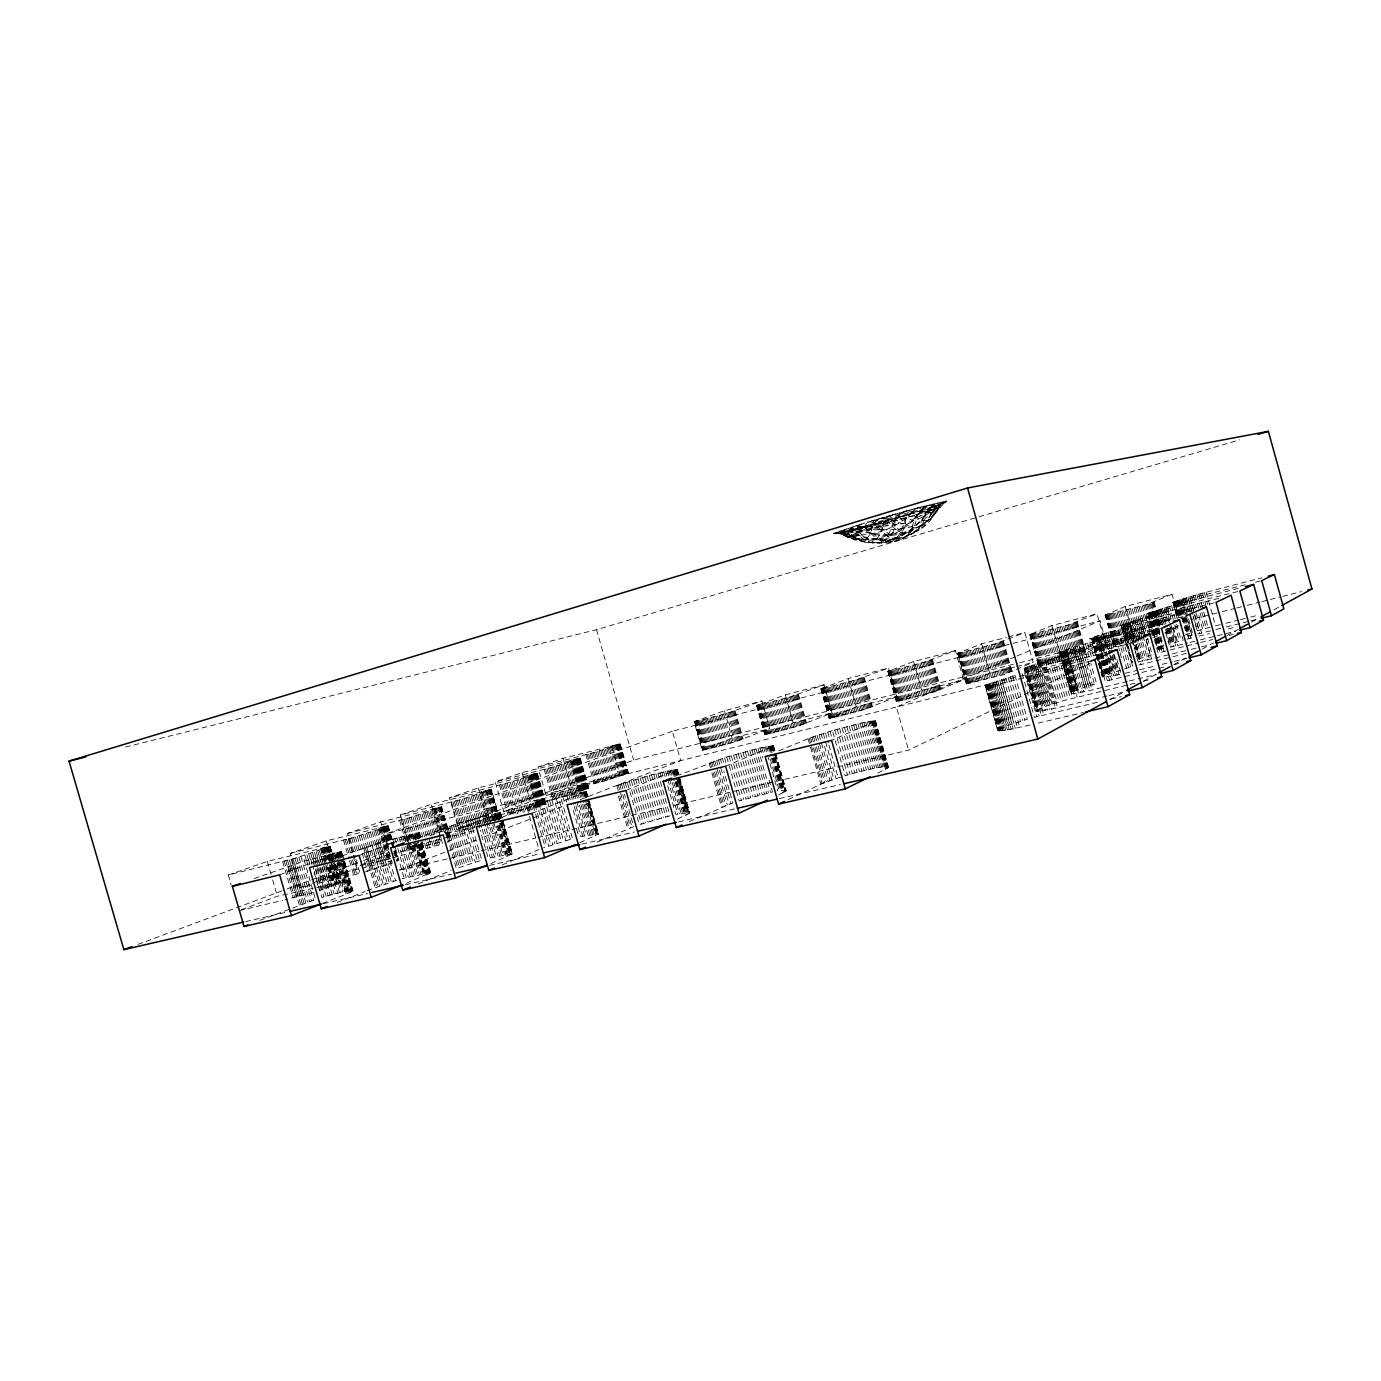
<?xml version="1.0" encoding="UTF-8"?>
<svg xmlns="http://www.w3.org/2000/svg" width="1381" height="1381" viewBox="0 0 1381 1381"><rect width="100%" height="100%" fill="white"/><g stroke="black" fill="none" stroke-linecap="round" stroke-linejoin="round"><path stroke-width="0.75" stroke-dasharray="5 3.75" d="M1127.362 681.437L1091.974 689.948C1050.475 699.407 1079.925 687.945 1096.583 683.681L1091.025 663.778M778.694 794.869L786.272 790.553L779.229 790.692L770.132 758.549M839.406 531.064L858.965 531.858L864.333 527.041L867.303 522.122L918.538 507.569L946.209 501.096L906.333 510.866L899.376 513.249L899.29 516.787C918.486 543.821 932.106 514.371 946.209 501.096L946.934 501.355C931.882 510.124 921.438 527.473 901.879 528.63C883.581 531.806 865.024 526.558 847.278 534.033C842.6 536.225 838.336 531.72 833.554 533.653L863.505 523.278M930.587 507.552L939.805 504.272L930.587 507.552L925.995 511.988C924.925 521.189 920.834 531.409 911.08 534.257C900.136 535.224 890.279 526.351 885.773 517.115L867.303 522.122L873.621 521.811L879.956 518.358L886.257 518.099L893.214 514.526L899.376 513.249M835.039 532.773C861.468 538.883 890.849 533.498 910.959 513.577L912.392 509.658M490.825 863.539L512.368 853.976L500.561 812.684L461.496 822.316L413.972 839.147M1162.871 624.039L1100.502 639.817C1092.958 641.526 1022.303 661.792 1080.494 648.846L1161.473 628.441M881.855 529.959L872.101 527.749C867.13 550.173 852.181 532.462 839.182 532.945L869.219 525.591L872.101 527.749C893.438 524.4 918.417 525.091 934.557 507.984L939.77 506.948L916.863 514.854L862.02 530.442C859.017 537.675 849.626 539.66 843.498 535.138L848.262 532.237L875.191 523.744L881.613 522.191L883.27 524.676C881.769 531.892 878.506 540.213 870.669 542.457L854.943 539.988L842.548 534.671L842.237 533.118L846.121 531.633L842.548 534.671C865.352 546.168 915.068 551.278 916.863 514.854L923.026 509.762L863.695 526.869L833.554 533.653L865.369 522.812M848.625 530.925L853.579 532.583L861.433 531.443L879.438 535.345L890.417 535.569L901.62 534.015L912.306 530.615L928.239 520.792L931.623 510.884L919.798 512.783L916.863 514.854L840.874 533.912L842.237 533.118M942.291 503.444L946.934 501.355L928.964 508.95L923.561 516.321L920.592 525.522L916.811 531.012L903.105 538.314C891.038 540.454 884.686 528.025 875.191 523.744L872.499 521M932.434 506.758L921.61 510.418C910.839 517.202 914.619 535.276 900.947 539.194C889.899 540.644 881.544 531.443 875.191 523.744L869.219 525.591M921.61 510.418L907.144 514.82C902.345 524.124 901.776 538.279 890.072 542.181L874.19 542.75C863.833 539.833 858.361 526.817 846.484 528.647M907.144 514.82L894.491 518.514L894.888 521.379C889.433 528.336 889.588 540.541 879.11 543.113M877.815 772.997C912.116 757.772 848.625 774.154 845.12 775.725L832.398 730.601L861.968 722.867L875.589 720.968L831.586 740.371M322.515 903.45L345.837 894.336C367.553 884.893 324.967 896.252 321.877 897.581L314.298 871.325M500.63 812.943L443.18 834.987M1105.508 644.219L1060.349 655.578L1038.408 665.677L1052.615 663.156L1078.319 655.992L1105.508 644.219L1097.032 613.82L1051.959 625.541L1029.777 634.552L1068.169 624.972L1097.032 613.82M923.993 506.603C909.388 532.393 871.342 550.518 843.981 533.843M908.508 535.483L892.333 541.749L885.825 541.576L878.437 538.072L864.333 527.041L859.5 526.109L839.078 533.429L870.444 526.144L887.103 520.257L891.453 521.552C905.366 543.734 929.603 528.422 936.715 509.244L928.084 510.159M628.372 772.842L571.026 786.341L546.134 795.663L537.951 767.059L563.016 758.324L620.19 743.996L628.372 772.842L602.858 781.439L546.134 795.663M314.126 872.326L319.374 890.538L340.658 882.166L277.374 896.252L238.654 910.735L282.691 900.395M579.778 842.738L598.663 833.917L580.814 836.575L572.338 806.901M1107.182 695.972L1051.338 709.178L1036.406 711.232L1024.167 668.525L1054.204 658.202L1139.584 636.572M930.483 515.389L935.645 506.706L944.742 502.442M1177.13 618.567L1173.229 602.151L1196.947 594.641L1261.975 577.759M408.931 844.809L400.369 815.032L460.891 799.547L491.412 789.518L500.492 821.505M857.998 528.578C884.427 540.264 922.732 534.879 937.82 507.915L934.557 507.984L935.645 506.706M855.944 525.609L864.333 527.041L876.193 538.538L882.873 541.818C905.297 539.332 921.869 521.966 933.435 504.255M344.145 860.104L341.78 851.68L279.653 874.829M1029.743 634.639L1038.702 665.815M919.798 512.783L928.964 508.95L933.124 509.624M955.41 650.658L913.652 661.516L887.879 671.408L924.321 662.172L955.41 650.658L963.61 679.901L932.814 692.382L896.234 701.341L921.766 690.414L963.61 679.901M447.133 842.289L451.328 840.131L447.548 840.321M406.48 883.236L430.613 872.602L401.957 878.696M677.57 819.054L689.775 812.753L675.844 814.445L667.161 783.907M334.841 862.417L330.266 846.277L294.964 858.24L228.314 875.019L231.179 884.945M503.737 811.527L561.739 797.079L588.461 788.137L530.356 801.567L503.737 811.527L495.261 781.939L522.07 772.6L580.262 758.169L553.142 766.99L495.261 781.939M1163.234 648.638L1157.813 649.07L1147.974 613.44L1173.436 605.171L1239.085 588.202M1030.002 725.008L1007.457 729.997L997.721 730.635L985.154 685.822L1017.365 674.688M885.135 541.369C903.778 537.244 919.66 524.573 929.862 508.691L939.77 506.948L935.213 513.145M913.1 532.997L926.91 520.741L931.45 518.393L940.047 505.256L944.397 502.391M939.77 506.948L931.45 518.393M702.135 750.073L732.223 738.075L769.735 728.65L761.898 700.978L724.473 710.714L694.108 721.762L702.135 750.073L734.588 741.96L769.735 728.65M1218.853 598.353L1145.937 617.152L1120.958 625.489L1135.458 622.917L1216.074 602.392M896.597 696.749L864.213 709.541L829.135 718.224L856.272 706.882L896.597 696.749L888.518 668.041L848.279 678.52L820.953 688.756L855.875 679.918L888.518 668.041M310.432 885.273L300.16 887.724L290.269 853.406L326.244 840.874L388.199 825.803L386.887 826.753L396.813 861.295C400.525 859.845 393.274 857.894 395.173 854.079M517.081 780.265L525.988 811.441L546.203 804.087L486.837 817.845L458.302 828.531L449.515 797.89L478.258 787.878L537.295 773.205L510.366 782.216L449.515 797.89M943.603 502.183L938.044 504.41L926.962 520.741L920.954 520.274L910.959 513.577L887.103 520.257L878.333 527.525L858.965 531.858M1134.992 683.181L1063.629 700.599L1042.914 707.262L1036.13 711.111M869.598 530.149L875.191 523.744L882.252 522.881L894.491 518.514M1169.552 620L1112.188 634.552C1055.343 647.292 1122.529 628.251 1130.435 626.318L1192.079 610.644M844.136 532.773L853.337 529.562L859.742 528.975L863.695 526.869L870.444 526.144M1172.072 594.296L1146.644 604.567L1105.007 615.132L1125.187 606.501L1172.072 594.296L1178.891 618.619M1008.337 636.883L1024.857 632.584L1033.195 662.397L1004.125 674.549L966.096 683.958L957.413 653.386L981.494 643.874L1006.266 637.418M938.873 506.378L940.806 505.429C914.982 510.349 888.881 517.357 864.333 527.041L859.5 526.109L855.167 529.924L850.903 528.871L848.262 532.237L844.464 531.064M531.961 813.357L586.597 791.641L560.686 797.217L572.528 838.699L543.423 847.83M874.415 522.674L879.956 518.358L886.654 519.066L893.214 514.526L899.186 514.423L906.333 510.866L911.581 511.005L918.538 507.569L922.629 508.087L942.084 504.048M871.273 526.834L875.295 523.71L882.752 523.675L887.62 520.257L894.543 519.394L912.064 513.111L923.561 516.321M903.174 523.779L894.888 521.379C896.321 543.959 867.959 550.57 856.962 531.996L849.108 537.192L843.498 535.138M925.287 524.797C905.953 542.06 876.314 544.01 853.579 532.583C866.698 540.264 882.96 541.853 897.754 538.883L902.294 532.721L906.299 518.03L913.911 520.741M625.956 790.467L677.467 769.407L651.539 774.776L615.512 785.996M824.06 684.803L785.271 694.902L756.356 705.57L789.984 696.991L824.06 684.803L832.018 712.993L798.183 726.061L764.453 734.399L793.143 722.764L832.018 712.993M620.207 744.117L594.572 752.369L537.951 767.059M852.37 529.51L848.262 532.237L858.723 539.781L864.558 542.319M912.064 513.111L906.402 516.857L900.067 516.667L894.681 520.274L887.62 520.257L881.613 522.191M1153.825 611.041L1163.596 646.135L1157.813 649.07M927.963 512.472L935.921 507.31L932.848 512.765L921.369 510.815L910.959 513.577M911.08 534.257L913.031 532.997M1015 675.361L1027.291 719.259L1005.316 726.354L997.721 730.635M899.29 516.787L880.646 526.644M848.521 537.313L840.39 533.463L834.97 533.705L837.715 532.358M1014.569 667.092L989.745 673.324L966.096 683.958M359.198 855.443L419.168 832.726L379.965 842.514L331.509 859.552M864.333 527.041L873.621 521.811M725.646 766.179L773.636 745.895L759.982 747.967L726.734 756.995L679.107 775M860.708 526.834L855.167 529.924L856.962 531.996M1109.668 699.735L1124.79 691.449M1143.692 681.109L1156.933 673.859M1173.936 664.537L1187.177 657.304M1202.299 649.018L1213.64 642.804M1226.88 635.571L1238.222 629.356M1251.462 622.106L1259.023 617.963M1274.145 609.694L1281.706 605.551M1132.489 661.482L1131.298 662.535L1132.299 662.707L1121.717 624.972M916.311 517.979L927.445 512.299M922.629 508.087L929.171 504.807L931.623 505.843L936.905 502.926L938.044 504.41M1164.804 633.068L1180.686 625.317M837.352 766.938L908.56 750.176L1090.058 663.329M788.223 799.599L822.058 783.7L840.459 777.158M1139.86 635.588L1133.732 637.124L1113.811 646.705L1127.656 644.392M689.482 821.609L732.862 802.948L723.799 770.978M597.075 842.186L633.706 826.649L624.419 794.023M347.442 833.485L409.328 817.742L441.834 807.039L380.724 821.868L347.442 833.485L354.572 858.222M290.269 853.406L351.741 837.939L386.887 826.753M1015.07 656.821L896.407 706.968L908.56 750.176M1017.037 655.992L1100.105 620.88L1109.357 654.093M778.798 750.867L810.526 737.696L832.398 730.601M502.321 864.817L539.004 849.557M1120.682 670.009L1103.212 676.362L1092.492 637.918M418.201 883.892L451.035 870.617M957.43 653.455L995.494 643.736L1024.857 632.584M337.223 902.483L365.136 891.487M367.122 890.693L397.676 879.956M399.592 869.788L475.91 840.166M483.937 837.041L564.259 805.848M580.331 799.616L680.729 760.62L672.374 731.24L1100.105 620.88M259.801 920.367L315.593 899.514L302.94 855.927M365.499 871.894L392.256 863.229L382.278 828.514M470.213 819.727L481.796 860.121L456.3 868.494L444.63 827.823M1185.606 634.69L1192.701 632.239M493.88 820.279L531.512 806.124L560.151 797.528L551.554 767.439M300.16 887.724L310.086 883.995M312.071 883.253L335.894 874.346L360.217 868.528M360.838 865.007L389.994 854.097L380.724 821.868M417.166 843.929L409.501 846.795L475.392 830.413L466.122 798.063M137.979 944.397L285.073 889.709M287.093 888.95L361.649 861.226M363.669 860.484L387.854 851.49M430.164 835.764L633.672 760.085L1017.676 663.225M1152.772 637.556L1160.161 635.105L1151.253 603.065M694.246 721.866L727.822 713.028L761.898 700.978M254.277 878.523L304.493 861.088L341.78 851.68M672.374 731.24L386.956 833.606L1017.365 676.949M1147.663 638.505L1152.186 654.715L1137.581 659.341L1134.198 647.154M392.497 857.929L442.628 843.981L431.269 804.26L491.325 789.449M228.314 875.019L267.31 861.416L330.266 846.277M400.369 815.032L431.269 804.26M885.773 517.115L893.214 514.526L899.186 515.51L906.333 510.866L911.201 512.213L918.538 507.569L921.904 509.365M670.078 815.791L639.299 824.681L627.147 781.957M1182.015 636.037L1183.154 640.163L1168.982 644.306L1164.977 629.891M769.044 779.989L772.445 791.986L739.18 800.876L726.734 756.995M313.47 892.385L284.797 899.911M125.567 747.035L596.557 629.65L976.919 517.392M978.974 516.77L1239.43 439.9M512.04 781.732L520.965 812.908L524.314 811.942L515.406 780.748M1209.98 627.267L1197.413 630.789L1193.564 616.944M1146.368 639.472L1148.043 638.989M1124.6 668.853L1132.834 666.574L1121.32 625.179M505.446 783.579L514.371 814.738L517.616 813.858L508.709 782.682M1166.03 650.986L1158.072 653.075L1147.922 616.599M1106.664 652.229L1022.113 673.393L1034.404 717.309L1100.312 701.6M512.403 853.769L488.235 858.309L480.139 830.05M318.648 883.322L360.027 873.396L355.884 858.999M1187.004 639.127L1192.701 637.677L1181.912 599.026M1245.317 584.819L1172.762 602.651M1255.571 582.178L1261.716 580.59M1163.734 667.144L1105.249 681.334L1099.69 661.413M1147.887 613.561L1239.862 591.033M1177.751 617.928L1185.951 615.857M1019.765 662.69L1157.52 627.941M1182.55 621.623L1192.994 618.999M1195.083 618.464L1220.131 612.146M1222.202 611.628L1234.735 608.469M1236.824 607.933L1245.161 605.827M1247.25 605.31L1259.783 602.151M1261.854 601.615L1280.653 596.885M1282.725 596.35L1301.523 591.62M1016.64 666.557L1033.195 662.397M1154.153 631.997L1158.227 630.962M1166.393 628.907L1178.649 625.835M929.862 508.691L921.369 510.815C904.348 531.305 875.796 545.357 849.108 537.192M1129.951 643.494L1041.326 665.625L1024.167 668.525M1215.487 625.852L1223.773 623.78M1225.845 623.263L1238.291 620.173M1240.362 619.655L1248.648 617.6M1250.72 617.083L1259.006 615.011M1019.454 676.431L1088.452 659.289M1188.42 599.475L1197.983 633.931L1213.916 630.012M1215.97 629.494L1224.187 627.457M1226.242 626.957L1248.838 621.346M1250.91 620.829L1259.127 618.792M1090.921 661.188L1000.465 683.56L985.154 685.822M1198.95 636.123L1209.359 633.551M1228.106 628.907L1236.444 626.853M1165.443 629.253L1170.432 647.188L1187.971 642.959M1190.025 642.441L1198.311 640.404M1200.382 639.886L1235.546 631.221M1186.365 653.42L1139.049 664.969L1134.008 646.912M1170.018 650.002L1198.57 642.994M1200.607 642.493L1212.846 639.472M1229.159 635.467L1233.233 634.466M458.302 828.531L487.545 821.384M489.634 820.866L504.255 817.293M1138.013 661.982L1170.346 654.421M1172.434 653.921L1189.127 649.83M1191.216 649.329L1199.554 647.292M1201.643 646.774L1209.998 644.737M446.236 833.831L474.529 826.943M1125.187 673.272L1137.512 670.286M1139.567 669.785L1153.929 666.298M1162.146 664.313L1172.417 661.827M1174.471 661.326L1186.797 658.34M392.066 853.596L441.609 841.633M1174.161 664.641L1182.499 662.621M390.409 858.43L356.937 866.474L355.159 860.277M1129.434 680.937L1156.501 674.446M362.254 868.045L391.306 861.105L381.501 827.012M1143.226 681.213L1151.478 679.245M1109.254 695.489L1125.757 691.57M1110.807 699.114L1121.286 696.628M399.679 870.082L479.259 851.317M481.348 850.834L535.793 838.008M537.9 837.507L665.642 807.402M674.014 805.434L835.263 767.439M1038.219 723.092L1083.377 712.492M1092.06 638.143L1102.884 677.415L1121.113 674.256L1116.504 657.753M245.732 921.559L285.66 912.358M323.482 903.657L367.605 893.49M405.41 884.772L451.639 874.121M489.461 865.404L539.885 853.786M581.902 844.102L634.431 832.001M678.554 821.833L735.279 808.765M779.402 798.598L840.339 784.563M1178.097 601.874L1187.625 636.158L1193.046 635.07L1190.802 626.974M872.084 542.768L874.19 542.75M836.282 533.221L837.663 533.256M920.419 511.66L925.995 511.988M883.27 524.676L891.971 525.298M863.902 542.129L872.757 542.957M858.24 535.258L847.278 534.033L861.261 540.316M441.644 806.918L451.242 840.269M853.751 537.468L843.756 534.689L847.969 537.157M857.67 525.54L859.5 526.109M364.947 834.124L379.758 885.808M366.707 846.812L378.101 886.412M363.048 834.694L373.112 869.667M365.154 847.364L376.547 886.982M361.132 835.263L371.196 870.237M363.686 847.882L375.114 887.551M359.215 835.816L369.279 870.807M357.316 836.368L367.381 871.359M355.418 836.903L360.165 853.372M353.553 837.421L357.714 851.835M351.741 837.939L355.884 852.336M349.963 838.422L355.297 856.928M348.236 838.871L358.318 873.845M346.596 839.32L351.913 857.825M352.518 859.88L356.661 874.277M345.008 839.717L350.342 858.222M350.929 860.277L355.072 874.656M343.524 840.097L348.841 858.585M349.428 860.639L353.571 875.019M344.715 861.899L353.001 890.814M341.539 851.628L343.921 860.294M344.49 861.83L352.776 891.056M341.159 851.628L343.506 859.776M344.093 861.813L352.328 890.365M341.193 852.336L352.414 891.315M340.641 851.663L342.989 859.811M343.576 861.848L351.792 890.365M340.658 852.595L343.023 860.812M343.627 862.866L351.913 891.643M339.968 851.749L342.885 861.917M343.472 863.954L351.102 890.417M339.985 852.923L342.35 861.14M342.954 863.194L351.24 891.988M339.156 851.87L342.074 862.037M342.661 864.074L350.273 890.503M339.174 853.268L341.539 861.502M342.125 863.557L350.446 892.385M338.207 852.06L349.324 890.641M338.207 853.665L340.589 861.899M341.176 863.971L349.497 892.834M337.119 852.267L348.236 890.831M337.102 854.097L348.409 893.3M335.911 852.526L347.011 891.056M335.876 854.546L347.183 893.8M334.582 852.819L345.682 891.332M334.53 855.046L336.308 861.243M336.912 863.315L345.837 894.336M333.149 853.165L334.323 857.221M336.653 865.317L344.249 891.643M335.428 864.161L340.589 882.338M330.059 846.242L334.634 862.607M335.22 864.109L340.382 882.528M329.731 846.242L334.306 862.107M334.875 864.092L340.019 881.941M329.679 846.864L334.53 863.66M334.858 864.817L342.695 892.005M329.248 846.277L339.536 881.958M329.179 847.105L333.788 863.09M334.357 865.076L339.536 883.063M328.643 846.363L338.915 882.01M328.54 847.382L333.149 863.384M333.736 865.386L338.915 883.374M326.244 840.874L341.211 892.35M327.78 847.71L332.389 863.712M332.976 865.714L338.172 883.736M327.038 846.657L337.292 882.235M326.883 848.055L337.275 884.133M328.488 854.321L339.553 892.73M326.037 846.864L330.594 862.659M331.164 864.627L336.291 882.407M325.864 848.452L336.274 884.548M324.932 847.105L329.489 862.883M330.059 864.869L335.186 882.632M326.762 854.753L329.092 862.849M329.662 864.869L337.827 893.162M324.725 848.866L327.608 858.913M329.921 866.94L335.134 885.014M323.724 847.382L327.142 859.206M329.403 867.113L333.96 882.891M323.465 849.315L326.365 859.362M328.678 867.406L333.891 885.497M324.949 855.236L326.106 859.275M328.436 867.354L336.015 893.628M322.412 847.692L327.521 865.438M328.091 867.406L332.631 883.184M322.239 849.764L332.666 885.946M320.979 848.038L334.133 894.111M320.875 850.23L331.319 886.464M321.117 856.255L332.182 894.629M319.391 850.731L323.465 864.834M324.052 866.854L329.852 886.999M317.837 851.266L321.894 865.369M322.481 867.389L328.298 887.551M319.132 856.807L321.462 864.886M322.032 866.905L330.197 895.181M316.18 851.801L320.254 865.939M320.841 867.959L326.658 888.121M317.095 857.377L319.425 865.455M319.995 867.475L328.16 895.751M314.454 852.37L318.528 866.508M319.115 868.528L324.932 888.708M315.006 857.981L326.089 896.338M312.641 852.94L316.732 867.095M317.302 869.115L323.137 889.312M312.917 858.585L315.248 866.664M315.835 868.684L323.983 896.96M310.794 853.527L314.868 867.682M315.455 869.702L321.29 889.916M310.811 859.206L313.729 869.305M308.878 854.131L311.795 864.247M308.688 859.828L309.862 863.867M306.927 854.735L309.845 864.851M306.582 860.467L307.756 864.506M304.942 855.322L307.877 865.455M300.937 856.531L313.539 900.17M298.935 857.118L311.519 900.826M296.932 857.687L309.551 901.465M294.964 858.24L307.635 902.121M294.671 864.213L305.805 902.742M293.031 858.792L303.561 895.251M292.91 864.799L304.027 903.364M291.132 859.31L301.662 895.786M291.218 865.369L302.353 903.968M289.302 859.811L299.815 896.269M289.613 865.922L300.782 904.555M287.524 860.294L298.037 896.735M288.128 866.457L299.297 905.125M285.815 860.743L296.345 897.167M284.193 861.157L294.705 897.581M282.673 861.537L293.186 897.943M267.31 861.416L272.057 877.798M272.644 879.852L277.374 896.252M510.366 782.216L519.273 813.392M507.069 783.131L515.976 814.307M503.892 783.994L512.8 815.17M502.373 784.391L511.281 815.55M500.906 784.788L509.831 815.929L508.432 816.275L499.525 785.133M500.302 812.632L512.368 853.976M500.423 813.133L502.77 821.35M503.357 823.404L512.178 854.218M499.887 812.615L511.816 854.511M499.318 812.667L511.315 854.839M498.593 812.736L510.245 853.493M498.852 813.996L501.199 822.23M501.804 824.302L510.642 855.219M491.135 789.431L509.382 853.579M490.807 789.449L509.831 855.633M490.376 789.5L499.629 822.092M489.823 789.569L508.864 856.082M489.944 790.346L499.111 822.351M489.15 789.69L498.472 822.644M495.572 813.271L496.728 817.328M499.059 825.458L507.207 853.907M498.886 825.545L507.759 856.565M488.373 789.846L497.712 822.972M494.294 813.53L495.468 817.587M497.781 825.7L505.929 854.131M487.493 790.036L496.832 823.318M497.626 826.045L506.516 857.1M486.509 790.26L495.572 821.885M486.664 791.572L495.814 823.974M496.4 825.993L504.514 854.407M485.421 790.502L494.899 824.06M491.394 814.169L503.012 854.718M484.265 790.778L493.828 824.474M483.005 791.089L501.389 855.063M482.159 793.126L490.807 823.335M481.658 791.434L490.704 823.007M488.063 814.963L489.219 819.019M491.55 827.115L499.663 855.46M480.812 793.574L489.461 823.801M486.423 815.377L489.323 825.493M489.892 827.512L498.006 855.84M478.258 787.878L486.837 817.845M479.38 794.04L488.615 826.287M484.61 815.826L496.193 856.272M477.878 794.507L486.544 824.768M482.729 816.309L485.629 826.425M486.198 828.445L494.312 856.738M476.307 795.007L484.99 825.286M474.701 795.508L483.954 827.806M484.248 828.945L492.344 857.238M473.027 796.008L482.297 828.324M478.741 817.362L481.641 827.461M482.211 829.48L490.324 857.756M471.335 796.526L480.018 826.839M476.669 817.932L479.552 828.03M469.609 797.044L478.292 827.357M474.546 818.519L475.703 822.541M467.866 797.545L476.549 827.875M472.388 819.123L474.701 827.184M464.361 798.563L473.631 830.93M462.618 799.064L471.888 831.414M468.038 820.366L479.604 860.76M460.891 799.547L470.161 831.897M465.846 821.005L477.412 861.399M459.2 800.013L468.47 832.363M457.543 800.479L475.237 862.072M455.92 800.911L465.19 833.244M461.496 822.316L473.096 862.728M454.366 801.325L463.636 833.658M459.372 822.955L470.973 863.401M452.864 801.705L462.134 834.038M451.449 802.085L460.702 834.383M457.284 823.611L468.884 864.074M455.247 824.25L466.847 864.748M453.261 824.889L464.879 865.404M451.363 825.51L462.998 866.06M449.533 826.114L461.168 866.698M447.807 826.701L459.441 867.32M441.368 806.918L451.035 840.459M440.953 806.953L450.689 840.684M440.418 807.022L450.223 840.943M446.167 827.271L457.819 867.924M440.09 807.971L449.619 841.219M439.762 807.125L449.205 840.045M439.003 807.281L448.911 841.547M438.105 807.453L448.083 841.892M443.215 828.341L444.389 832.415L437.121 807.678M436.033 807.92L443.266 832.881M435.464 809.698L441.661 831.293M434.842 808.196L441.903 832.812M434.29 810.095L440.504 831.725M433.565 808.506L440.038 831.051M432.201 808.852L440.435 837.525M431.666 810.992L441.281 844.464M430.233 811.458L437.57 837.076M438.14 839.044L439.831 844.965M428.714 811.959L436.068 837.594M436.62 839.562L438.329 845.465M427.109 812.46L434.48 838.112M435.05 840.08L436.741 846.001M425.469 812.977L432.823 838.647M433.392 840.615L435.101 846.536M423.76 813.513L431.131 839.182M431.701 841.15L433.392 847.088M422.016 814.048L431.649 847.623M420.221 814.583L427.609 840.269M428.162 842.255L429.871 848.176M418.426 815.135L425.797 840.822M426.366 842.807L428.075 848.728M416.596 815.67L423.984 841.374M424.537 843.342L426.246 849.28M414.766 816.206L424.416 849.816M419.168 832.726L421.481 840.839M422.034 842.703L430.648 872.775M418.995 832.657L421.343 841.012M421.861 842.617L430.527 872.982M418.685 832.622L421.05 841.236M421.533 842.565L430.233 873.241M418.201 832.639L420.497 840.58M421.067 842.583L429.629 872.378M418.288 833.503L420.601 841.512M421.17 843.515L429.802 873.552M412.936 816.723L418.736 836.679M420.894 844.412L428.99 872.395M417.683 833.796L419.997 841.823M420.566 843.826L429.215 873.897M416.82 832.812L417.96 836.765M420.238 844.706L428.214 872.464M416.941 834.141L419.237 842.168M419.824 844.171L428.473 874.277M415.923 832.95L418.771 842.859M419.323 844.844L427.299 872.585M411.124 817.241L418.512 842.945M418.926 844.568L427.575 874.708M414.87 833.157L417.718 843.049M418.288 845.034L426.246 872.74M414.99 834.935L417.304 842.98M417.891 844.999L426.556 875.174M409.328 817.742L425.072 872.947M413.817 835.401L425.383 875.675M412.401 833.675L423.76 873.206M407.585 818.225L424.088 876.193M411.003 833.986L413.834 843.86M414.404 845.845L422.344 873.483M405.859 818.691L411.538 838.474M413.817 846.38L415.526 852.301M409.466 834.348L410.606 838.302M412.867 846.19L420.808 873.828M404.201 819.14L411.573 844.844M412.142 846.812L413.851 852.75M407.844 834.745L410.675 844.602M411.245 846.588L419.185 874.19M402.596 819.572L412.246 853.165M406.29 835.125L417.614 874.553M401.06 819.969L407.861 843.67M408.431 845.655L410.709 853.544M404.564 835.557L415.888 874.967M399.592 820.349L406.411 844.033M406.963 846.018L409.242 853.907M402.751 836.023L405.151 844.309M405.738 846.38L414.076 875.416M400.87 836.506L403.252 844.809M403.856 846.881L412.194 875.899M398.936 837.041L401.319 845.327M401.906 847.399L410.243 876.4M396.917 837.577L398.108 841.72M400.49 850.005L408.241 876.935M394.862 838.146L397.245 846.432M397.849 848.504L406.169 877.505M392.774 838.733L404.081 878.092M388.199 825.803L398.039 860.553M387.94 825.786L394.327 847.986M394.914 850.005L397.814 860.104M387.56 825.803L397.763 860.76M387.44 826.494L397.348 861.019M387.06 825.873L392.273 843.998M386.421 825.959L391.634 844.084M386.197 827.046L390.892 843.308M385.662 826.097L390.875 844.205M385.403 827.357L390.081 843.653M384.781 826.27L389.994 844.361M384.47 827.72L389.166 844.015M383.797 826.477L388.993 844.568M383.435 828.099L388.13 844.412M382.692 826.736L388.475 846.795M386.352 840.58L388.147 846.812M381.156 828.911L391.134 863.643M380.207 827.323L395.536 880.595M379.879 829.36L389.891 864.126M378.808 827.668L388.613 861.727M378.515 829.826L393.412 881.251M377.065 830.309L387.077 865.127M379.965 842.514L391.306 881.924M375.528 830.81L385.541 865.663M377.893 843.152L389.235 882.58M373.906 831.345L383.935 866.215M375.856 843.791L387.215 883.236M372.214 831.88L382.261 866.767M370.471 832.432L385.247 883.892M368.658 832.985L378.722 867.924M371.972 845.051L383.331 884.548M366.811 833.554L381.501 885.186M670.355 770.184L673.272 780.403M673.842 782.44L682.559 813.098M668.87 770.494L671.77 780.714M672.34 782.751L681.04 813.374M667.247 770.857L679.417 813.685M665.521 771.254L677.674 814.048M663.691 771.686L666.591 781.87M661.775 772.152L662.932 776.226M659.945 772.6L661.672 778.711M657.943 773.101L669.492 813.754M655.871 773.636L667.99 816.309M653.731 774.189L665.866 816.844M651.539 774.776L663.674 817.414M649.312 775.38L661.43 818.001M647.05 776.001L659.169 818.622M644.772 776.64L656.89 819.261M642.476 777.296L654.611 819.917M640.197 777.952L652.333 820.573M596.557 629.65L633.672 760.085M637.918 778.625L650.054 821.263M635.674 779.298L647.81 821.937M633.465 779.972L645.6 822.627M631.29 780.628L643.442 823.318M620.017 743.979L628.234 772.98M619.741 743.996L627.975 773.153M619.344 744.031L627.595 773.343M618.861 744.117L627.129 773.567M629.184 781.301L641.336 824.008M618.274 744.221L626.542 773.826M617.583 744.359L625.697 772.911M617.635 745.239L625.852 774.102M616.789 744.532L624.903 773.067M616.858 745.516L625.075 774.413M615.909 744.722L624.022 773.239M616.081 745.792L624.298 774.706M614.942 744.946L623.418 775.034M625.179 782.595L626.905 788.706M613.906 745.205L622.451 775.38M612.784 745.481L621.398 775.742M623.297 783.217L625.041 789.328M612.025 747.156L620.276 776.139M611.593 745.775L619.689 774.223M621.519 783.821L623.832 791.986M610.333 746.103L619.068 776.554M609.522 747.95L617.79 776.968M619.827 784.408L622.158 792.573M622.745 794.61L632.032 827.271M608.175 748.364L616.444 777.399M618.274 784.96L630.496 827.875M606.794 748.795L615.063 777.831M616.824 785.496L619.154 793.678M619.741 795.715L629.063 828.445M605.344 749.244L613.613 778.28M618.429 796.233L627.768 828.997M603.86 749.693L612.128 778.746M602.34 750.142L610.626 779.195M600.804 750.591L609.09 779.661M599.25 751.04L607.536 780.11M597.68 751.488L605.966 780.558M596.126 751.937L604.412 781.007M594.572 752.369L602.858 781.439M593.036 752.8L601.322 781.87M591.534 753.215L599.803 782.285M590.05 753.612L598.336 782.682M588.617 753.991L596.885 783.044M587.218 754.371L595.504 783.407M585.889 754.716L594.158 783.752M580.227 758.117L588.651 787.999M579.83 758.083L588.461 788.137M579.675 758.566L588.168 788.327M579.468 758.134L587.909 787.722M578.984 758.204L587.754 788.551M578.415 758.29L587.218 788.793M578.087 759.222L586.597 789.069M577.724 758.428L586.148 787.964M577.327 759.498L585.855 789.362M586.373 791.555L598.56 834.141M576.93 758.601L585.354 788.102M586.252 792.159L598.301 834.417M586.01 791.52L588.858 801.532M589.428 803.518L597.99 833.52M576.481 759.809L585.009 789.69M585.475 791.537L597.887 834.728M576.05 758.79L584.456 788.275M585.233 792.746L587.529 800.807M588.099 802.827L597.317 835.091M575.653 760.102L584.18 790.001M584.802 791.606L587.65 801.584M588.202 803.569L596.747 833.503M575.083 759.015L583.49 788.482M584.474 793.091L586.787 801.17M587.357 803.19L596.575 835.505M583.956 791.71L586.804 801.67M587.374 803.673L595.902 833.572M574.703 760.43L583.248 790.364M574.03 759.257L582.419 788.724M582.989 791.865L595.677 835.937M573.667 760.776L582.212 790.726M572.891 759.533L581.28 788.983M581.867 792.055L584.836 802.016M585.268 804.001L594.641 836.42M572.545 761.155L581.108 791.123M571.665 759.843L580.072 789.276M580.607 792.314L583.628 802.499M584.025 804.225L593.45 836.938M571.354 761.552L579.899 791.537M570.388 760.171L578.777 789.587M579.243 792.59L582.074 802.516M582.627 804.502L591.137 834.297M570.06 761.949L578.622 791.969M577.741 792.918L580.572 802.844M581.125 804.83L589.618 834.59M568.713 762.381L577.293 792.401M576.119 793.281L578.95 803.207M579.519 805.192L587.995 834.918M567.315 762.83L575.877 792.867M565.847 763.279L574.427 793.333M574.41 793.695L586.269 835.298M563.016 758.324L571.026 786.341M564.328 763.728L572.908 793.799M572.597 794.127L575.411 804.035M575.981 806.021L584.456 835.712M562.792 764.194L571.371 794.282M570.854 794.558L573.685 804.45M574.237 806.435L582.713 836.126M561.204 764.677L569.783 794.748M568.955 795.042L571.786 804.933M559.598 765.143L568.195 795.232M566.987 795.542L568.679 801.481M576.567 829.152L578.259 835.091M557.993 765.609L566.573 795.698M556.37 766.075L566.624 801.998M554.748 766.541L563.344 796.63M562.827 796.63L564.605 802.862M553.142 766.99L561.739 797.079M550.001 767.853L570.336 839.303M548.481 768.268L557.061 798.356M556.284 798.442L568.126 839.924M546.997 768.665L555.594 798.736M545.581 769.044L565.882 840.546M544.218 769.39L552.797 799.444M551.813 799.72L563.655 841.202M549.586 800.376L561.428 841.875M547.359 801.049L559.219 842.548M537.295 773.205L546.082 804.225M537.071 773.205L557.044 843.221M536.726 773.222L545.478 803.88M536.691 773.757L545.495 804.605M536.26 773.291L545.029 804.847M535.69 773.377L544.442 803.984M535.621 774.223L544.442 805.106M535.017 773.498L543.751 804.087M534.913 774.482L554.903 843.895M534.24 773.671L542.957 804.225M534.119 774.793L542.957 805.727M533.359 773.861L542.077 804.398M533.204 775.121L552.797 844.568M532.375 774.068L541.093 804.588M532.306 775.432L541.162 806.418M531.305 774.327L540.023 804.83M531.288 775.777L540.161 806.797M538.883 803.673L550.777 845.241M530.149 774.603L538.866 805.088M530.183 776.157L539.056 807.195M528.906 774.914L537.623 805.382M528.992 776.554L548.809 845.914M527.611 775.242L536.311 805.693M527.715 776.985L536.605 808.058M535.017 804.933L546.928 846.57M526.368 777.417L535.258 808.506M533.221 805.537L545.115 847.209M524.953 777.866L533.843 808.973M522.07 772.6L530.356 801.567M523.468 778.332L533.204 812.08M521.932 778.798L531.029 810.664M528.405 807.229L529.544 811.199M520.344 779.281L529.251 810.44M527.041 807.73L538.435 847.571M518.721 779.782L527.628 810.94M513.732 781.249L522.639 812.425M821.125 734.053L822.282 738.162M824.595 746.379L833.882 779.264M819.088 734.709L831.863 779.954M817.138 735.348L829.929 780.628M815.308 735.969L817.638 744.221M818.225 746.275L828.117 781.283M813.582 736.574L815.912 744.825M816.499 746.879L826.408 781.922M811.993 737.143L814.324 745.395M814.911 747.466L824.82 782.544M798.425 694.229L806.59 723.161M810.526 737.696L812.874 745.947M813.444 748.019L823.369 783.131M797.666 694.488L805.848 723.454M809.214 738.196L822.058 783.7M796.82 694.798L805.002 723.765M795.888 695.109L804.07 724.093M808.04 738.68L820.901 784.218M794.852 695.454L803.052 724.455M793.747 695.817L801.947 724.835M792.556 696.197L800.756 725.232M791.296 696.576L799.513 725.629M789.984 696.991L798.183 726.061M788.603 697.405L796.82 726.492M787.17 697.837L795.387 726.924M785.271 694.902L793.143 722.764M785.703 698.285L793.92 727.373M784.201 698.717L792.418 727.822M782.664 699.166L790.899 728.27M781.128 699.615L789.345 728.719M779.575 700.046L787.791 729.151M778.004 700.495L786.238 729.6M776.45 700.927L784.684 730.031M774.914 701.341L783.148 730.445M773.395 701.755L781.629 730.842M771.91 702.152L780.144 731.24M770.46 702.532L778.694 731.619M769.062 702.912L777.279 731.965M767.784 703.24L776.001 732.293M766.438 703.585L774.637 732.62M765.143 703.913L773.36 732.931M763.917 704.206L772.134 733.225M762.778 704.483L770.978 733.484M761.708 704.742L769.908 733.708M773.515 745.775L786.238 790.778M773.222 745.688L786.031 791.054M772.773 745.654L785.651 791.382M760.724 704.966L768.906 733.915M772.134 745.688L784.719 790.105M772.411 746.879L774.724 755.044M775.293 757.081L785.116 791.762M759.826 705.173L768.009 734.105M771.358 745.757L774.206 755.839M774.568 757.461L784.391 792.176M758.877 704.483L767.215 734.243M770.425 745.878L773.274 755.942M773.843 757.962L782.958 790.191M770.788 747.639L773.101 755.821M773.688 757.876L783.51 792.625M758.204 704.724L766.507 734.364M757.634 704.949L765.73 733.587M769.321 746.033L772.169 756.098M772.739 758.117L781.853 790.312M757.72 705.587L765.885 734.45M769.735 748.088L772.048 756.27M772.635 758.324L782.475 793.126M757.151 705.156L765.385 734.502M756.771 705.311L764.901 734.001M756.84 705.708L764.988 734.519M768.095 746.241L770.943 756.305M771.513 758.307L780.61 790.467M756.512 705.467L764.694 734.519M766.714 746.5L769.562 756.546M765.212 746.81L777.71 790.95M763.589 747.156L765.851 755.165M761.846 747.535L763.538 753.543M759.982 747.967L762.813 757.962M758.048 748.433L770.494 792.418M756.011 748.916L768.457 792.884M754.061 749.4L766.507 793.333M751.955 749.918L764.401 793.833M749.779 750.487L762.208 794.368M747.553 751.057L759.964 794.938M735.089 710.645L743.133 739.042M734.295 710.922L742.357 739.336M745.274 751.661L757.686 795.525M733.432 711.232L741.476 739.664M732.465 711.543L740.527 740.009M742.961 752.3L755.372 796.147M731.412 711.888L739.474 740.371M730.29 712.251L738.352 740.734M729.099 712.631L737.161 741.131M740.613 752.938L753.042 796.785M727.822 713.028L735.9 741.545M738.265 753.594L750.694 797.441M726.51 713.442L734.588 741.96M724.473 710.714L733.225 742.391M735.918 754.268L748.347 798.114M723.713 714.288L731.809 742.823M722.263 714.719L730.342 743.271M733.57 754.941L745.999 798.788M720.761 715.151L728.857 743.703M731.257 755.631L743.686 799.478M719.259 715.582L727.355 744.152M717.74 716.031L725.836 744.601M728.978 756.305L741.407 800.186M716.204 716.463L724.3 745.032M714.668 716.894L722.764 745.464M713.148 717.309L721.245 745.878M724.559 757.668L726.251 763.658M711.647 717.723L719.743 746.292M722.436 758.342L723.575 762.329M710.179 718.137L718.275 746.672M720.399 758.998L721.521 763.003M708.729 718.517L716.825 747.052M707.331 718.897L715.427 747.414M718.431 759.636L730.912 803.621M705.984 719.242L714.063 747.76M716.584 760.258L718.845 768.268M719.415 770.27L729.064 804.277M704.742 719.57L712.82 748.07M703.447 719.898L711.526 748.398M714.823 760.862L727.321 804.933M702.204 720.209L710.3 748.692M713.183 761.449L715.462 769.459M716.031 771.461L725.698 805.537M701.047 720.502L709.126 748.968M699.96 720.761L708.021 749.21M711.664 762.001L713.942 770.028M714.512 772.031L724.179 806.141M698.941 721.003L707.003 749.434M710.283 762.519L712.561 770.546M713.131 772.566L722.815 806.711M698.009 721.21L706.088 749.624M696.973 720.537L705.242 749.797M709.023 763.003L711.319 771.047M711.888 773.067L721.572 807.246M696.266 720.778L704.483 749.935M695.644 721.02L703.844 750.021M695.126 721.227L703.292 750.107M694.712 721.4L702.843 750.142M694.419 721.555L702.497 750.159M677.311 769.303L689.792 812.96M676.966 769.252L689.637 813.202M676.966 770.011L679.314 778.297M679.901 780.369L689.326 813.513M676.483 769.234L688.756 812.425M676.466 770.305L678.813 778.591M679.417 780.679L688.843 813.858M675.827 769.286L688.083 812.408M675.81 770.633L678.054 778.573M678.623 780.541L688.187 814.238M675.033 769.372L687.272 812.46M674.981 771.012L677.242 778.953M677.795 780.938L687.393 814.669M674.066 769.51L686.305 812.546M673.997 771.444L676.258 779.385M676.828 781.37L686.426 815.153M672.979 769.683L675.879 779.92M676.466 781.974L685.183 812.684M672.875 771.893L675.136 779.851M675.689 781.836L685.304 815.653M671.736 769.908L674.636 780.144M675.223 782.181L683.94 812.857M959.899 653.196L968.495 683.802M959.105 652.557L967.788 683.906M958.535 652.781L967.201 683.958M958.086 652.989L966.596 683.319M958.155 653.472L966.717 683.992M957.758 653.144L966.355 683.992M932.451 659.462L940.91 689.533M931.778 659.721L940.219 689.81M930.984 660.014L939.443 690.12M930.086 660.325L938.562 690.448M929.102 660.653L937.578 690.793M928.032 660.998L936.508 691.173M926.875 661.378L935.351 691.553M925.633 661.775L934.108 691.967M924.321 662.172L932.814 692.382M922.94 662.604L931.433 692.813M921.507 663.035L930 693.262M920.005 663.484L928.515 693.711M918.486 663.933L926.979 694.177M916.915 664.399L925.408 694.643M915.31 664.848L923.82 695.092M913.652 661.516L921.766 690.414M913.704 665.314L922.197 695.558M912.081 665.763L920.575 696.007M910.442 666.212L918.952 696.456M908.836 666.66L917.329 696.904M907.231 667.092L915.724 697.336M905.643 667.524L914.136 697.75M904.089 667.938L912.599 698.147M902.587 668.318L911.08 698.527M901.206 668.68L909.699 698.872M899.739 669.06L908.232 699.235M898.341 669.422L906.816 699.58M896.994 669.75L905.47 699.891M895.734 670.061L904.21 700.184M894.525 670.337L903.001 700.443M893.421 670.596L901.879 700.685M892.402 670.821L900.861 700.892M891.47 671.028L899.929 701.065M890.641 671.201L899.083 701.22M889.813 670.527L898.168 700.236M889.899 671.339L898.341 701.341M889.209 670.769L897.719 701.41M888.708 670.976L897.201 701.462M888.328 671.149L896.787 701.479M888.035 671.287L896.476 701.479M887.879 671.408L896.304 701.427M864.161 677.173L872.481 706.658M863.453 677.432L871.756 706.951M875.502 720.83L888.484 767.284M875.243 720.727L888.225 767.577M862.624 677.726L870.945 707.262M874.812 720.675L887.741 766.541M874.777 721.711L887.793 767.94M874.208 720.675L887.12 766.49M874.156 722.056L887.189 768.337M861.709 678.036L870.03 707.59M873.448 720.727L886.326 766.49M873.362 722.436L886.412 768.768M860.708 678.382L869.029 707.952M872.516 720.83L885.376 766.524M872.395 722.867L885.463 769.252M859.603 678.744L867.941 708.315M871.411 720.986L884.272 766.628M858.43 679.124L866.767 708.712M870.185 721.193L883.029 766.766M857.187 679.504L865.524 709.126M868.787 721.434L881.63 766.973M855.875 679.918L864.213 709.541M867.268 721.728L880.094 767.215M854.494 680.332L862.832 709.972M865.628 722.056L878.42 767.508M853.061 680.764L861.416 710.421M863.85 722.436L876.642 767.836M851.576 681.213L859.931 710.87M861.968 722.867L874.743 768.216M850.057 681.662L858.412 711.319M848.279 678.52L856.272 706.882M848.504 682.11L856.876 711.767M859.983 723.316L872.757 768.63M846.933 682.559L855.305 712.233M857.894 723.817L870.669 769.096M845.345 683.008L853.717 712.682M855.737 724.335L868.494 769.597M843.756 683.457L852.129 713.131M842.168 683.906L850.541 713.563M853.682 724.835L866.439 770.063M840.597 684.337L848.952 713.994M851.456 725.405L864.195 770.598M839.027 684.752L847.399 714.409M837.507 685.166L845.863 714.806M849.16 725.992L861.899 771.168M836.006 685.563L844.361 715.203M846.829 726.596L859.569 771.755M834.556 685.943L842.911 715.565M833.209 686.288L841.564 715.893M844.447 727.217L857.187 772.376M831.811 686.65L840.166 716.256M842.047 727.873L854.77 773.015M830.464 686.996L838.819 716.566M829.187 687.306L837.542 716.877M827.979 687.6L836.316 717.153M839.631 728.547L852.353 773.671M826.856 687.876L835.194 717.395M825.803 688.101L834.141 717.619M837.197 729.22L849.936 774.344M824.854 688.325L833.175 717.809M823.991 688.498L832.311 717.982M823.111 687.824L831.535 718.103M834.78 729.91L847.52 775.034M822.472 688.066L830.706 717.222M822.558 688.774L830.861 718.206M821.937 688.273L830.171 717.464M822.006 688.877L830.309 718.275M821.505 688.463L829.843 718.31M821.177 688.618L829.498 718.31M820.953 688.756L829.256 718.293M820.849 688.86L829.135 718.224M830.033 731.291L832.346 739.508M827.702 731.999L829.446 738.145M825.441 732.69L828.341 742.961M828.928 745.015L838.198 777.866M823.249 733.38L836.006 778.573M1109.478 614.51L1118.368 646.394M1113.984 630.772L1119.577 650.814M1120.129 652.816L1122.373 660.826M1108.511 614.7L1117.402 646.567M1107.666 614.873L1116.538 646.705M1111.998 631.341L1116.469 647.378M1106.923 614.994L1115.796 646.809M1112.188 634.552L1115.641 646.929M1106.129 614.441L1115.158 646.878M1105.663 614.649L1114.64 646.912M1105.318 614.821L1114.536 647.948M1105.093 614.959L1113.984 646.878M1110.186 635.053L1113.638 647.43M1108.183 632.481L1112.102 646.515M1114.329 654.542L1118.8 670.579M1108.218 635.536L1112.827 652.039M1113.397 654.093L1119.145 674.722M1106.371 633.033L1111.964 653.092M1112.516 655.095L1117.005 671.131M1106.336 636.002L1109.789 648.362M1112.085 656.596L1117.246 675.136M1104.627 633.568L1110.238 653.627M1110.79 655.63L1115.261 671.684M1104.524 636.417L1109.116 652.885M1109.685 654.957L1115.434 675.533M1102.987 634.086L1106.906 648.138M1109.703 658.167L1113.621 672.219M1102.798 636.814L1106.25 649.156M1108.546 657.391L1113.707 675.896M1101.417 634.587L1107.579 656.683M1108.149 658.685L1112.068 672.754M1101.175 637.176L1106.336 655.682M1106.923 657.736L1112.068 676.224M1099.967 635.07L1106.129 657.166M1106.682 659.186L1110.617 673.255M1100.502 639.817L1103.833 651.797M1106.06 659.79L1111.636 679.745M1099.656 637.504L1103.678 651.884M1105.957 660.101L1110.548 676.517M1098.603 635.519L1103.091 651.608M1105.335 659.652L1109.271 673.738M1098.258 637.798L1103.989 658.323M1104.558 660.36L1109.133 676.776M1097.377 635.951L1103.54 658.098M1104.11 660.101L1108.045 674.187M1098.413 640.352L1103.419 658.305M1103.971 660.308L1109.53 680.246M1096.98 638.057L1102.694 658.547M1103.264 660.601L1107.838 677.001M1096.255 636.348L1102.435 658.513M1102.987 660.532L1106.923 674.619M1095.823 638.264L1101.537 658.737M1102.107 660.791L1106.664 677.173M1095.254 636.727L1101.451 658.91M1101.848 660.843L1107.407 680.781M1094.408 637.073L1100.605 659.255M1101.071 660.947L1105.629 677.294M1093.683 637.366L1104.731 677.398M1093.079 637.642L1099.276 659.876M1093.148 638.661L1098.844 659.082M1099.414 661.119L1103.971 677.45M1092.544 638.712L1098.24 659.1M1098.81 661.136L1103.35 677.45M1091.767 638.35L1102.573 677.346M1091.629 638.505L1102.401 677.225M1091.957 642.061L1095.841 656.01M1089.782 642.648L1094.235 658.582M1087.624 643.253L1091.508 657.201M1085.466 643.857L1090.472 661.775M1077.284 621.916L1086.018 653.213M1083.343 644.461L1094.477 684.285M1076.679 622.158L1085.431 653.472M1075.972 622.417L1084.706 653.765M1075.143 622.71L1092.388 684.907M1074.211 623.038L1082.98 654.421M1073.175 623.383L1091.974 689.948M1079.234 645.652L1090.351 685.511M1072.053 623.746L1080.822 655.164M1078.406 649.363L1089.868 690.448M1077.249 646.239L1088.383 686.098M1070.845 624.143L1079.614 655.578M1069.533 624.557L1087.831 690.914M1075.35 646.826L1086.484 686.702M1068.169 624.972L1076.938 656.424M1074.418 650.33L1085.88 691.346M1073.52 647.396L1084.655 687.289M1066.719 625.42L1075.506 656.873M1071.777 647.948L1083.999 691.743M1065.2 625.869L1074.004 657.339M1070.12 648.483L1082.203 692.123M1063.646 626.335L1072.433 657.805M1068.566 648.984L1080.529 692.451M1062.041 626.801L1070.827 658.288M1067.133 649.484L1078.302 689.464M1067.548 651.867L1078.958 692.727M1060.384 627.267L1069.187 658.754M1067.634 654.646L1079.338 696.507M1065.804 649.933L1076.99 689.948M1066.097 652.16L1077.508 692.986M1058.709 627.751L1067.513 659.238M1064.613 650.365L1075.799 690.414M1064.786 652.402L1077.145 697.025M1063.56 650.779L1074.746 690.863M1057.017 628.234L1065.804 659.721M1063.612 652.609L1075.005 693.366M1062.628 651.141L1073.831 691.26M1062.576 652.781L1073.952 693.486M1063.249 655.768L1074.936 697.578M1055.308 628.7L1073.054 691.639M1061.678 652.902L1073.037 693.555M1061.178 651.763L1072.398 691.967M1060.936 652.989L1072.277 693.59M1060.522 652.074L1071.777 692.313M1053.599 629.166L1071.673 693.573M1061.005 656.355L1072.674 698.165M1051.959 625.541L1071.224 693.521M1059.52 652.73L1070.776 693.279M1051.89 629.632L1060.694 661.102M1058.744 656.959L1070.413 698.751M1050.199 630.081L1059.003 661.551M1056.465 657.58L1068.134 699.356M1048.542 630.53L1057.328 661.982M1046.919 630.944L1055.705 662.379M1054.204 658.202L1065.873 699.977M1045.417 631.341L1054.204 662.759M1051.942 658.841L1063.629 700.599M1043.829 631.738L1052.615 663.156M1042.292 632.135L1051.079 663.519M1049.733 659.479L1061.402 701.237M1040.825 632.498L1049.595 663.881M1047.54 660.101L1059.21 701.876M1039.41 632.843L1048.179 664.209M1038.08 633.171L1046.833 664.503M1045.4 660.739L1057.086 702.515M1036.82 633.465L1057.673 707.745M1035.646 633.724L1054.998 703.153M1034.576 633.965L1055.498 708.246M1033.592 634.172L1052.995 703.775M1032.712 634.345L1041.447 665.556M1041.326 665.625L1053.375 708.729M1031.952 634.483L1040.67 665.677M1039.358 662.569L1051.062 704.396M1031.158 633.879L1039.997 665.763M1030.64 634.086L1039.444 665.815M1030.243 634.276L1039.013 665.832M1039.289 666.108L1051.338 709.178M1029.95 634.431L1038.616 665.4M1037.511 663.156L1049.215 705.018M1037.355 666.557L1049.405 709.575M1035.767 663.726L1047.471 705.605M1035.526 666.954L1047.558 709.955M1034.11 664.278L1045.831 706.174M1033.817 667.334L1045.831 710.283M1032.574 664.796L1044.312 706.727M1032.211 667.662L1044.209 710.559M1031.158 665.297L1042.914 707.262M1030.727 667.955L1042.724 710.818M1029.881 665.763L1043.725 714.978M1028.724 666.194L1041.378 711.008M1027.723 666.591L1041.447 715.531M1026.86 666.971L1038.65 709.092M1027.153 668.559L1039.099 711.267M1026.135 667.299L1037.925 709.454M1026.256 668.663L1038.184 711.336M1026.825 672.15L1039.133 716.1M1025.41 667.627L1037.442 711.353M1024.857 667.903L1036.838 711.319M1024.46 668.162L1036.302 710.473M1024.236 668.369L1036.406 711.232M1024.478 672.754L1036.786 716.687M1003.435 641.06L1012.031 671.736M1012.653 676.017L1024.944 719.915M1002.796 641.319L1011.393 671.995M1002.036 641.595L1010.65 672.288M1001.19 641.889L1009.787 672.616M1010.357 676.69L1022.648 720.589M1000.224 642.217L1008.838 672.961M999.171 642.562L1007.785 673.341M1008.095 677.363L1020.386 721.279M998.031 642.942L1006.645 673.721M996.806 643.322L1005.42 674.135M1005.886 678.019L1019.748 727.424M995.494 643.736L1004.125 674.549M994.113 644.167L1002.744 674.981M1003.763 678.675L1017.469 727.942M992.663 644.599L1001.311 675.43M1001.708 679.314L1014.017 723.281M1002.554 683.06L1015.277 728.443M991.161 645.048L999.809 675.896M999.74 679.935L1012.066 723.92M1000.465 683.56L1013.171 728.892M989.625 645.514L998.256 676.362M997.876 680.54L1010.202 724.559M988.036 645.963L996.685 676.828M998.463 684.009L1011.151 729.306M986.414 646.429L995.062 677.294M996.115 681.126L1008.458 725.18M996.564 684.424L1009.252 729.669M984.757 646.895L993.405 677.76M994.475 681.696L1006.818 725.767M994.786 684.786L1007.457 729.997M983.099 647.361L991.748 678.226M992.956 682.231L1005.316 726.354M993.146 685.114L1005.8 730.273M981.494 643.874L989.745 673.324M991.558 682.732L1003.935 726.889M981.442 647.827L990.091 678.692M991.644 685.408L1004.28 730.514M990.315 683.215L1002.71 727.407M979.768 648.293L988.416 679.141M990.281 685.649L1002.899 730.704M989.228 683.647L1001.622 727.908M989.055 685.839L1001.674 730.842M978.128 648.742L986.776 679.573M988.278 684.061L1000.69 728.357M988.002 685.977L1000.604 730.929M987.467 684.424L999.896 728.754M987.104 686.081L999.689 730.963M976.488 649.174L985.136 680.004M986.673 684.786L999.119 729.168M986.034 685.114L998.946 730.963M985.568 685.39L998.377 730.894M985.274 685.632L997.962 730.791M974.882 649.605L983.531 680.419M973.329 650.002L981.96 680.816M971.879 650.382L980.51 681.178M970.36 650.779L978.991 681.558M968.892 651.141L977.524 681.903M967.494 651.487L976.108 682.249M966.148 651.815L974.762 682.542M964.887 652.125L973.501 682.835M963.696 652.402L972.31 683.077M962.609 652.643L971.206 683.302M961.608 652.85L970.204 683.509M960.71 653.04L969.289 683.664M1206.148 592.173L1214.935 623.867M1204.336 592.656L1207.633 604.533M1202.488 593.14L1205.786 604.999M1200.641 593.623L1203.403 603.514M1198.794 594.123L1203.196 609.953M1203.731 611.938L1208.133 627.751M1196.947 594.641L1201.332 610.454M1201.884 612.439L1206.286 628.251M1195.1 595.142L1199.502 610.972M1200.054 612.94L1204.439 628.752M1193.288 595.66L1196.585 607.519M1198.777 615.425L1202.627 629.27M1191.51 596.16L1201.574 633.068M1189.766 596.661L1194.151 612.491M1194.703 614.459L1199.105 630.288M1190.18 599.026L1194.116 613.233M1194.686 615.253L1199.761 633.516M1188.057 597.162L1193.011 614.959M1186.417 597.645L1190.267 611.49M1186.711 599.889L1190.077 612.042M1184.846 598.128L1188.696 611.973M1185.053 600.286L1187.867 610.419M1183.344 598.577L1187.194 612.439M1183.482 600.666L1187.988 616.858M1188.54 618.878L1190.232 624.954M1181.998 601.011L1191.544 635.381M1180.582 599.458L1189.939 633.137M1180.6 601.339L1190.819 638.143M1179.339 599.855L1188.696 633.551M1179.288 601.615L1188.834 635.933M1178.183 600.234L1188.92 638.626M1177.147 600.597L1186.521 634.345M1176.992 602.099L1181.48 618.222M1176.215 600.925L1181.187 618.809M1176.025 602.289L1180.496 618.395M1175.404 601.218L1179.823 617.134M1175.162 602.427L1179.633 618.515M1174.713 601.495L1179.132 617.411M1175.352 604.654L1178.787 616.996M1173.66 601.943L1178.269 618.688M1173.229 602.151L1177.786 618.705M1172.918 602.323L1177.441 618.705M1171.52 605.707L1176.094 622.158M1176.664 624.212L1181.256 640.68M1169.638 606.224L1174.213 622.693M1174.782 624.747L1179.357 641.216M1167.774 606.76L1171.209 619.102M1173.505 627.337L1177.51 641.733M1167.618 609.556L1170.398 619.534M1172.624 627.526L1177.613 645.497M1165.961 607.277L1175.68 642.269M1165.754 610.022L1175.732 645.963M1164.183 607.795L1169.344 626.318M1169.914 628.39L1173.919 642.786M1163.924 610.488L1166.686 620.466M1168.913 628.441L1173.902 646.394M1162.474 608.313L1167.618 626.836M1168.205 628.89L1172.21 643.304M1162.146 610.92L1166.582 626.87M1167.152 628.856L1172.141 646.809M1160.817 608.814L1165.978 627.337M1166.548 629.408L1170.57 643.822M1160.454 611.334L1164.891 627.267M1159.246 609.297L1164.407 627.837M1158.832 611.714L1162.716 625.645M1157.761 609.763L1161.766 624.177M1157.313 612.059L1160.644 624.126M1154.153 601.978L1160.368 624.644M1153.601 602.22L1160.282 626.18M1155.862 612.387L1159.747 626.301M1152.928 602.479L1159.626 627.147M1155.88 614.476L1159.263 626.646M1152.151 602.755L1158.832 626.767M1154.533 612.681L1158.4 626.577M1153.308 612.922L1164.062 651.487M1152.738 611.42L1162.509 646.532M1150.252 603.411L1159.16 635.467M1151.754 611.766L1162.112 648.828M1149.147 603.773L1158.072 635.847M1150.874 612.094L1162.077 652.005M1151.184 613.337L1161.11 648.966M1147.939 604.17L1159.936 647.585M1150.321 613.475L1160.23 649.087M1149.527 612.646L1159.488 649.156M1149.009 612.871L1160.075 652.523M1146.644 604.567L1158.866 649.191M1148.526 613.095L1158.348 648.38M1148.491 613.699L1158.366 649.191M1148.181 613.285L1158.02 649.156M1145.281 604.999L1154.205 637.107M1143.831 605.448L1152.203 635.553M1145.937 617.152L1149.872 631.324M1142.311 605.896L1150.684 636.02M1140.723 606.363L1149.113 636.486M1139.101 606.846L1145.798 630.944M1142.018 618.256L1147.11 636.486M1137.426 607.312L1145.816 637.452M1141.12 621.502L1145.522 637.297M1146.075 639.265L1151.564 659.013M1140.119 618.809L1144.072 632.981M1146.334 641.095L1150.287 655.267M1135.717 607.813L1144.107 637.936M1138.272 619.344L1149.613 659.497M1133.974 608.296L1142.363 638.436M1136.477 619.879L1142.122 640.145M1142.691 642.182L1147.715 659.928M1132.23 608.779L1140.62 638.92M1134.75 620.397L1140.395 640.68M1140.948 642.614L1145.885 660.36M1130.469 609.263L1139.429 641.405M1133.111 620.915L1138.755 641.198M1139.204 643.028L1144.141 660.739M1128.709 609.729L1137.668 641.872M1131.54 621.398L1137.254 642.407M1137.754 643.719L1142.45 661.102M1126.965 610.212L1135.924 642.32M1136.27 644.202L1140.24 658.426M1130.469 624.074L1135.665 642.752M1136.252 644.823L1140.879 661.43M1125.187 606.501L1133.732 637.124M1130.435 626.318L1133.784 638.367M1136.028 646.394L1141.051 664.468M1128.674 622.33L1134.336 642.648M1134.906 644.668L1138.859 658.892M1125.239 610.661L1134.181 643.063M1134.768 645.134L1139.394 661.723M1127.397 622.762L1133.628 645.117M1127.621 624.695L1133.387 645.41M1123.547 611.092L1132.489 643.201M1126.24 623.159L1130.763 639.438M1126.361 624.937L1130.4 639.438M1121.993 611.507L1130.935 643.581M1125.222 625.161L1129.261 639.645M1124.255 623.884L1128.795 640.18M1124.22 625.351L1128.812 641.872M1120.336 611.938L1129.278 643.995M1123.461 624.195L1128.57 642.545M1123.34 625.489L1127.932 641.992M1122.805 624.471L1127.914 642.838M1118.731 612.335L1132.921 662.69M1121.079 625.351L1131.488 662.638M1117.177 612.732L1126.102 644.754M1115.693 613.095L1130.763 667.127M1114.277 613.423L1123.202 645.41M1118.075 629.615L1128.674 667.696M1112.948 613.734L1121.855 645.704M1111.688 614.027L1126.637 668.266M1110.531 614.286L1119.439 646.204M939.028 506.792C937.319 513.18 926.03 516.908 939.028 506.792"/><path stroke-width="1.5" d="M1085.431 712.009L1108.011 706.709L1129.675 694.643L1117.108 649.622L1108.753 651.711M1127.811 691.07L1142.26 687.634L1161.784 676.776L1149.872 633.983L1143.692 635.536M1160.661 673.445L1173.159 670.441L1190.836 660.601L1179.512 619.845L1173.263 621.415M1188.851 657.839L1201.177 654.853L1217.265 645.894L1206.459 606.984L1202.35 608.02M1226.691 640.646L1241.398 632.463L1231.075 595.228L1216.074 602.392L1226.691 640.646L1216.247 643.201M1239.689 630.202L1250.029 627.665L1263.529 620.155L1253.637 584.456L1245.317 586.597M1261.181 618.291L1271.452 615.736L1283.881 608.814L1274.387 574.548L1268.19 576.153M844.533 783.597L1037.822 739.059L1105.888 701.807M1126.689 690.414L1139.912 683.163M1158.814 672.823L1170.156 666.609M1189.076 656.268L1198.518 651.09M1215.539 641.768L1224.982 636.589M1240.103 628.32L1247.682 624.177M1260.905 616.927L1270.365 611.766M1281.706 605.551L1311.95 588.979L1268.379 431.355L967.546 487.976L69.05 761.121L123.876 949.645L243.643 922.042M845.276 788.862L831.586 740.371L765.143 756.546L778.608 804.105L845.276 788.862L870.151 776.726M1090.921 661.188L1117.108 649.622M1149.872 633.983L1129.951 643.494L1142.26 687.634M1179.512 619.845L1161.473 628.441L1173.159 670.441M1185.951 615.857L1206.459 606.984M1253.637 584.456L1239.862 591.033L1250.029 627.665M1274.387 574.548L1261.716 580.59L1271.452 615.736M778.608 804.105L784.373 801.394M671.131 778.211L663.139 781.404L676.258 827.53L738.973 813.185L767.353 800.1M676.258 827.53L681.921 824.992M638.937 836.075L625.956 790.467L567.039 804.812L579.813 849.608L638.937 836.075L665.987 824.164M579.813 849.608L585.579 847.123M544.615 857.653L531.961 813.357L476.324 826.908L488.805 870.427L544.615 857.653L575.877 844.395M488.805 870.427L494.588 868.028M455.54 878.04L443.18 834.987L390.581 847.813L402.734 890.124L455.54 878.04L486.906 865.145M402.734 890.124L410.468 886.999M371.265 897.339L359.198 855.443L309.379 867.596L321.255 908.784L371.265 897.339L402.561 884.807M321.255 908.784L327.245 906.419M240.346 883.512L232.388 886.343L244.005 926.461L291.426 915.603L320.582 904.21M244.005 926.461L247.941 924.942M123.876 949.645L131.937 946.641M396.416 845.638L404.219 842.755M1258.039 434.411L1268.379 431.355M1307.772 590.032L1311.95 588.979M69.05 761.121L85.795 756.943M1259.351 621.174L1263.529 620.155M1237.324 633.465L1241.398 632.463M1211.085 647.396L1217.265 645.894M232.388 886.343L279.653 874.829L291.426 915.603M663.139 781.404L725.646 766.179L738.973 813.185M1186.676 661.603L1190.836 660.601M1157.658 677.76L1161.784 676.776M1125.48 695.644L1129.675 694.643M289.855 911.391L321.376 904.141M371.8 892.523L403.321 885.256M455.851 873.155L487.355 865.887M544.079 852.819L579.796 844.585M638.626 831.034L676.448 822.316M737.385 808.282L777.296 799.081M1095.029 660.17L1108.011 706.709M967.546 487.976L1037.822 739.059M1190.042 614.804L1201.177 654.853"/></g></svg>
